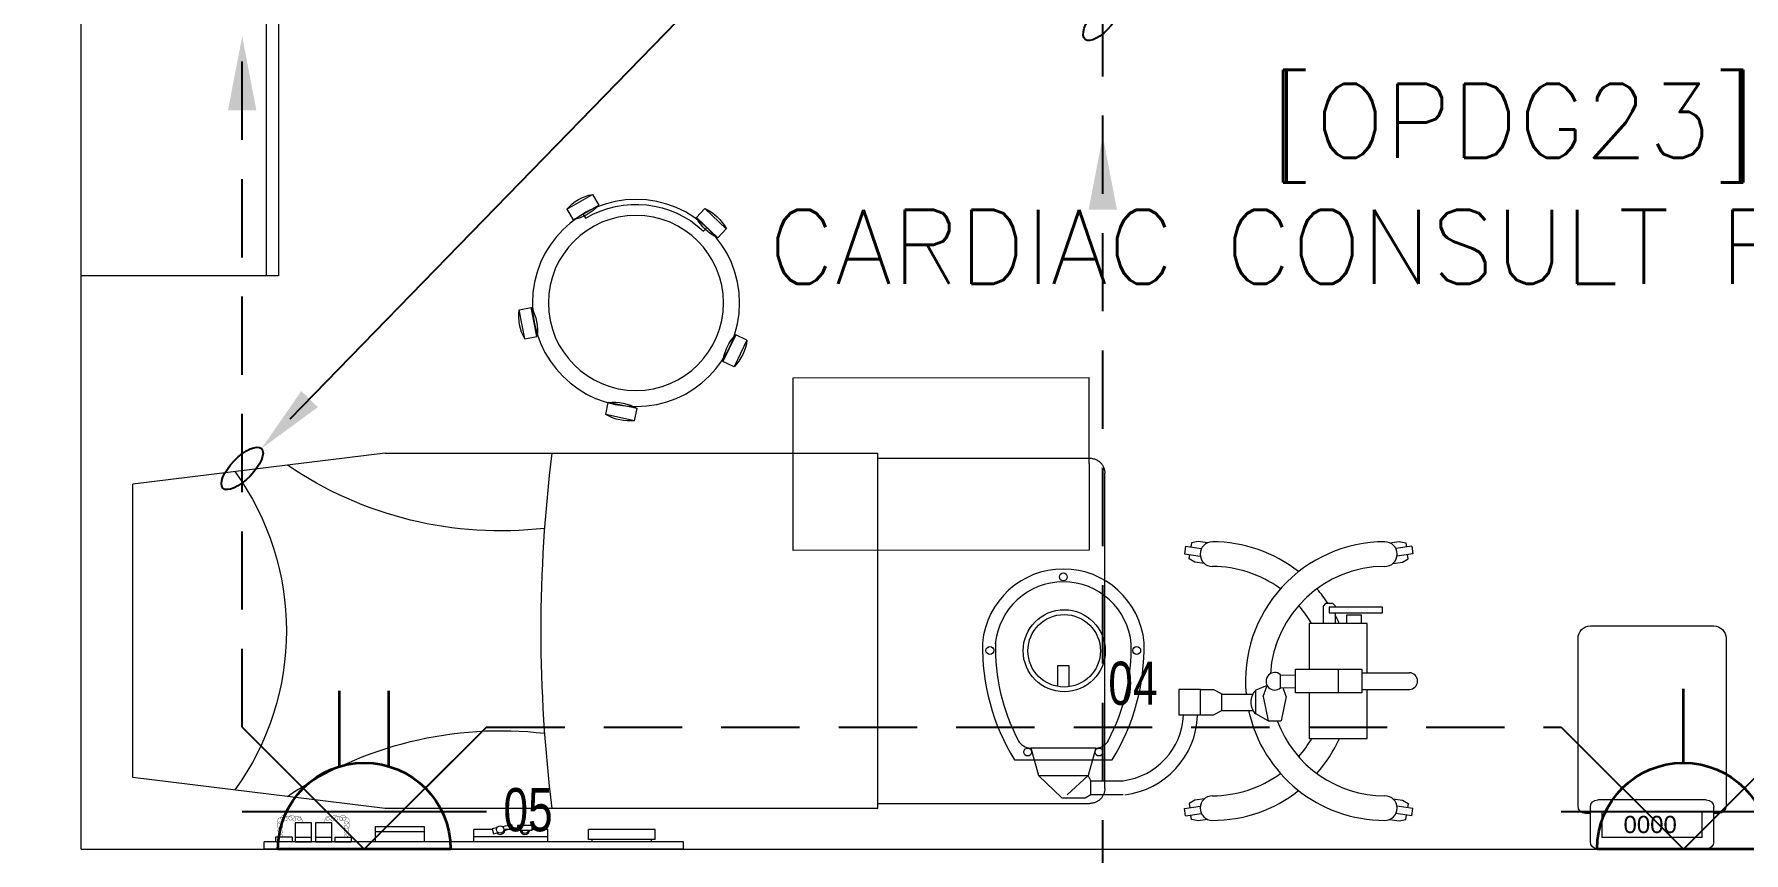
# Model space of a CAD drawing. Header units: inches. Extents: x -12418 to 57169, y -29325 to 19878.
# Drawn here: x 23854 to 27320, y -9965 to -8305 of the extents above; entities that cross this region are included whole.
import ezdxf
from ezdxf import colors
from ezdxf.entities.mleader import LeaderData, LeaderLine
from ezdxf.enums import TextEntityAlignment as Align
from ezdxf.math import Vec2, Vec3

# ---------------------------------------------------------------- set-up
doc = ezdxf.new("R2010")
doc.units = ezdxf.units.IN
doc.header["$LTSCALE"] = 25
doc.header["$MEASUREMENT"] = 0
for name, pattern in [('00-Ground Floor$0$HIDDEN', [9.525, 6.35, -3.175]), ('DASHDOT', [25.4, 12.7, -6.35, 0, -6.35]), ('HIDDEN', [9.525, 6.35, -3.175])]:
    doc.linetypes.add(name, pattern=pattern)
doc.layers.get('0').update_dxf_attribs({"color": 8})
doc.layers.get('Defpoints').update_dxf_attribs({"color": 8})
for name, color, linetype, lineweight in [('00-Ground Floor$0$72_EGR_BASE_TEXT', 252, 'Continuous', 5), ('00-Ground Floor$0$72_EGR_EQP_TAG', 142, 'Continuous', 5), ('00-Ground Floor$0$LOADING', 253, 'Continuous', 5), ('00-Ground Floor$0$Walls', 251, 'Continuous', 5), ('E-LITE-CIRC', 6, 'Continuous', 25), ('E-LITE-CLNG-CNDT', 6, 'DASHDOT', 35), ('E-LITE-EXIT-NUMB', 6, 'Continuous', 25), ('E-POWR-FLOR-CNDT', 6, 'HIDDEN', 25), ('E-POWR-FLOR-CNDT @ 100', 6, 'HIDDEN', 25), ('E-POWR-WALL @ 100', 4, 'Continuous', 35)]:
    doc.layers.add(name, color=color, linetype=linetype, lineweight=lineweight)
doc.styles.add('00-Ground Floor$0$SIMPLEX', font='SIMPLEX.shx', dxfattribs={"height": 150})
doc.styles.add('00-Ground Floor$0$Standard', font='arial.ttf')
doc.styles.add('00-Ground Floor$0$X3G_ENTITY_257CFD', font='swisscl.ttf', dxfattribs={"height": 200})
doc.styles.add('DC_Simplex', font='SIMPLEX.shx', dxfattribs={"width": 0.7})

# ---------------------------------------------------------------- blocks, each defined once
blk = doc.blocks.new('00-Ground Floor$0$HF13461A-P')
at = {"layer": '00-Ground Floor$0$LOADING'}
for p, q in [((0.0229, 0.4353), (0.0229, 0.3653)), ((0.2579, 0.4503), (0.0379, 0.4503)), ((0.2493, 0.4266), (0.0466, 0.4266)), ((0.0466, 0.4266), (0.0466, 0.3739)), ((0.2493, 0.4266), (0.2493, 0.3739)), ((0.2729, 0.4353), (0.2729, 0.3653)), ((-0.0021, 0.3628), (-0.0021, 0.0228)), ((0.0229, 0.3778), (0.0129, 0.3778)), ((0.2579, 0.3503), (0.0379, 0.3503)), ((0.2493, 0.3739), (0.0466, 0.3739)), ((0.2829, 0.3778), (0.2729, 0.3778)), ((0.2979, 0.0228), (0.2979, 0.3628)), ((0.0229, -0.0022), (0.2729, -0.0022))]:
    blk.add_line(p, q, dxfattribs=at)
for centre, radius, start, end in [((0.0379, 0.4353), 0.015, 90, 180), ((0.2579, 0.4353), 0.015, 0, 90), ((0.0129, 0.3628), 0.015, 90, 180), ((0.0379, 0.3653), 0.015, 180, 270), ((0.2579, 0.3653), 0.015, 270, 0), ((0.2829, 0.3628), 0.015, 0, 90), ((0.0229, 0.0228), 0.025, 180, 270), ((0.2729, 0.0228), 0.025, 270, 0)]:
    blk.add_arc(centre, radius, start, end, dxfattribs=at)
at = {"layer": '00-Ground Floor$0$LOADING', "style": '00-Ground Floor$0$Standard'}
blk.add_text('0000', height=0.03477, dxfattribs=at).set_placement((0.0901, 0.3829))
blk = doc.blocks.new('00-Ground Floor$0$ME19011A-P')
for p, q in [((-0.425, 0), (0.425, 0)), ((-0.425, 0), (-0.425, -0.015)), ((0.425, 0), (0.425, -0.015)), ((-0.425, -0.015), (0.425, -0.015)), ((-0.3675, -0.0198), (-0.2325, -0.0198)), ((-0.3675, -0.0198), (-0.3675, -0.0399)), ((-0.36, -0.015), (-0.36, -0.0198)), ((-0.24, -0.015), (-0.24, -0.0198)), ((-0.2325, -0.0198), (-0.2325, -0.0399)), ((-0.15, -0.015), (-0.15, -0.04)), ((-0.15, -0.025), (0, -0.025)), ((-0.0402, -0.0312), (-0.0496, -0.0337)), ((-0.0376, -0.0409), (-0.0402, -0.0312)), ((0, -0.015), (0, -0.04)), ((0.1, -0.015), (0.1, -0.045)), ((0.2, -0.045), (0.2, -0.015)), ((0.2818, -0.015), (0.2484, -0.015)), ((0.2484, -0.0243), (0.2484, -0.015)), ((0.2818, -0.0243), (0.2484, -0.0243)), ((0.2818, -0.0243), (0.2818, -0.015)), ((0.3211, -0.015), (0.2877, -0.015)), ((0.2877, -0.015), (0.2877, -0.0531)), ((0.3211, -0.0243), (0.2877, -0.0243)), ((0.3211, -0.0531), (0.3211, -0.015)), ((0.3623, -0.015), (0.3289, -0.015)), ((0.3289, -0.015), (0.3289, -0.0531)), ((0.3623, -0.0243), (0.3289, -0.0243)), ((0.3623, -0.0531), (0.3623, -0.015)), ((0.3682, -0.0243), (0.3682, -0.015)), ((0.3682, -0.015), (0.4016, -0.015)), ((0.3682, -0.0243), (0.4016, -0.0243)), ((0.4016, -0.0243), (0.4016, -0.015)), ((-0.3675, -0.0399), (-0.2325, -0.0399)), ((-0.15, -0.04), (-0.1187, -0.04)), ((-0.0887, -0.04), (-0.0637, -0.04)), ((-0.0606, -0.0371), (-0.0787, -0.0432)), ((-0.0787, -0.0432), (-0.077, -0.0497)), ((-0.0582, -0.046), (-0.077, -0.0497)), ((-0.047, -0.0434), (-0.0376, -0.0409)), ((-0.0379, -0.04), (0, -0.04)), ((0.1, -0.035), (0.2, -0.035)), ((0.1, -0.045), (0.2, -0.045)), ((0.2877, -0.0531), (0.3211, -0.0531)), ((0.3289, -0.0531), (0.3623, -0.0531))]:
    blk.add_line(p, q)
at = {"color": 8, "const_width": 0.000601}
for points in [[(0.3044, -0.0531, -0.184574), (0.2977, -0.0636, -1.44364), (0.2961, -0.0581, -0.837915), (0.2969, -0.0664, -0.30536), (0.2839, -0.062, -1.584726), (0.2894, -0.0609, -0.253153), (0.2827, -0.0684, -0.874198), (0.2775, -0.0585, -0.915253), (0.2791, -0.0658, -0.223821), (0.2683, -0.0644, -1.703343), (0.272, -0.0597, -0.588962), (0.2621, -0.068, -0.717795), (0.2625, -0.0581, -0.983104), (0.2645, -0.0644, -0.326362), (0.2534, -0.0609, -0.758716), (0.2609, -0.0514, -0.906186), (0.2593, -0.0565, -0.189488), (0.2526, -0.0522, -0.7948), (0.2613, -0.0423, -1.223996), (0.2574, -0.047, -0.072149), (0.2534, -0.0403, -0.645886), (0.2609, -0.0324, -1.366917), (0.2574, -0.0371, -0.078415), (0.2542, -0.0308, -0.723006), (0.2613, -0.0256, -1.105484), (0.2582, -0.0292, -0.221197), (0.2566, -0.0243, -0.221197)], [(0.3456, -0.0531, 0.184574), (0.3523, -0.0636, 1.44364), (0.3539, -0.0581, 0.837915), (0.3531, -0.0664, 0.30536), (0.3661, -0.062, 1.584726), (0.3606, -0.0609, 0.253153), (0.3673, -0.0684, 0.874198), (0.3725, -0.0585, 0.915253), (0.3709, -0.0658, 0.223821), (0.3817, -0.0644, 1.703343), (0.378, -0.0597, 0.588962), (0.3879, -0.068, 0.717795), (0.3875, -0.0581, 0.983104), (0.3855, -0.0644, 0.326362), (0.3966, -0.0609, 0.758716), (0.3891, -0.0514, 0.906186), (0.3907, -0.0565, 0.189488), (0.3974, -0.0522, 0.7948), (0.3887, -0.0423, 1.223996), (0.3926, -0.047, 0.072149), (0.3966, -0.0403, 0.645886), (0.3891, -0.0324, 1.366917), (0.3926, -0.0371, 0.078415), (0.3958, -0.0308, 0.723006), (0.3887, -0.0256, 1.105484), (0.3918, -0.0292, 0.221197), (0.3934, -0.0243, 0.221197)]]:
    blk.add_lwpolyline(points, format="xyb", dxfattribs=at)
blk.add_lwpolyline([(-0.1187, -0.0482), (-0.0887, -0.0482), (-0.0887, -0.0382), (-0.1187, -0.0382)], close=True)
blk.add_circle((-0.0537, -0.04), 0.0075)
for centre, radius, start, end in [((-0.1037, -0.04), 0.01, 10.4593, 169.5407), ((-0.1037, -0.04), 0.0075, 14.0075, 165.9925), ((-0.0537, -0.04), 0.01, 45, 180)]:
    blk.add_arc(centre, radius, start, end)
blk = doc.blocks.new('00-Ground Floor$0$M.44.57.64')
at = {"layer": '00-Ground Floor$0$LOADING', "xscale": 1000.000000000002, "yscale": 1000.000000000002, "zscale": 1000.000000000002, "rotation": 225.9999036123427}
blk.add_blockref('00-Ground Floor$0$ME19011A-P', (-80806.9, 16720.7), dxfattribs=at)
blk = doc.blocks.new('00-Ground Floor$0$GF21027-P')
at = {"layer": '00-Ground Floor$0$LOADING'}
for p, q in [((0.4, 0.4), (-0.4, 0.4)), ((-0.4, 0.4), (-0.4, 0)), ((0.4, 0), (0.4, 0.4)), ((-0.4, 0.025), (0.4, 0.025)), ((-0.4, 0), (0.4, 0))]:
    blk.add_line(p, q, dxfattribs=at)
blk = doc.blocks.new('00-Ground Floor$0$HF10037B-P')
at = {"layer": '00-Ground Floor$0$LOADING'}
for p, q in [((0.2459, 0.134), (0.1859, 0.134)), ((0.1859, 0.134), (0.1859, 0.109)), ((0.2459, 0.109), (0.1859, 0.109)), ((0.2459, 0.134), (0.2459, 0.109)), ((0, 0), (-0.0142, -0.0583)), ((0, 0), (0.0243, -0.0059)), ((0.0243, -0.0059), (0.01, -0.0642)), ((0.4071, -0.0094), (0.431, -0.0018)), ((0.4071, -0.0094), (0.4255, -0.0665)), ((0.431, -0.0018), (0.4493, -0.0589)), ((-0.0142, -0.0583), (0.01, -0.0642)), ((0.4069, -0.0417), (0.4165, -0.0387)), ((0.4255, -0.0665), (0.4493, -0.0589)), ((0.0524, -0.2725), (0.0674, -0.2525)), ((0.0524, -0.2725), (0.1004, -0.3085)), ((0.0674, -0.2525), (0.1154, -0.2885)), ((0.3125, -0.2897), (0.362, -0.2558)), ((0.3266, -0.3103), (0.3761, -0.2764)), ((0.3267, -0.268), (0.3323, -0.2763)), ((0.3761, -0.2764), (0.362, -0.2558)), ((0.1004, -0.3085), (0.1154, -0.2885)), ((0.3266, -0.3103), (0.3125, -0.2897))]:
    blk.add_line(p, q, dxfattribs=at)
for radius in [0.21, 0.1775]:
    blk.add_circle((0.2161, -0.1014), radius, dxfattribs=at)
for centre, radius, start, end in [((0.2159, 0.0465), 0.0925, 71.0754, 108.9246), ((0.2159, 0.1965), 0.0925, 251.0754, 288.9246), ((0.0779, -0.0499), 0.0925, 147.3419, 185.1912), ((-0.0678, -0.0143), 0.0925, 327.3419, 5.1912), ((0.4996, -0.0113), 0.0925, 178.8412, 216.6904), ((0.3568, -0.057), 0.0925, 358.8412, 36.6904), ((0.2161, -0.1014), 0.2, 303.6037, 17.3657), ((0.1289, -0.2205), 0.0925, 214.1875, 252.0368), ((0.0389, -0.3404), 0.0925, 34.1875, 72.0368), ((0.3867, -0.3449), 0.0925, 105.5121, 143.3614), ((0.3019, -0.2212), 0.0925, 285.5121, 323.3614)]:
    blk.add_arc(centre, radius, start, end, dxfattribs=at)
blk = doc.blocks.new('00-Ground Floor$0$HF13902-P')
at = {"color": 8, "linetype": '00-Ground Floor$0$HIDDEN'}
for p, q in [((-0.35, -0.6824), (-0.35, -1.1124)), ((0.35, -0.6824), (0.35, -1.1124)), ((0.32, -1.1424), (-0.32, -1.1424))]:
    blk.add_line(p, q, dxfattribs=at)
at = {"linetype": 'Continuous'}
for points in [[(0.36, -0.5224), (0.36, -0.5224), (0.36, -0.5224), (0.36, -0.5224), (0.36, -0.5224), (0.36, -0.5224), (0.36, -0.5224), (0.36, -0.5224), (0.36, -0.5224), (0.36, -0.5224), (0.36, -0.5224), (0.36, -0.5224), (0.36, -0.5224), (0.36, -0.5224), (0.36, -0.5224), (0.36, -0.5224), (0.36, -0.5224), (0.36, -0.5224), (0.36, -0.5224), (0.36, -0.5224), (0.36, -0.5224), (0.36, -0.5224), (0.36, -0.5224), (0.36, -0.5224), (0.36, -0.5224), (0.36, -0.5224), (0.36, -0.5224), (0.36, -0.5224), (0.36, -0.5224), (0.36, -0.5224), (0.36, -0.5224), (0.36, -0.5224), (0.36, -0.5224), (0.36, -0.5224), (0.36, -0.5224), (0.36, -0.5224), (0.36, -0.5224), (0.36, -0.5224), (0.36, -0.5224), (0.36, -0.5224), (0.36, -0.5224), (0.36, -0.5224), (0.36, -0.5224), (0.36, -0.5224), (0.36, -0.5224), (0.36, -0.5224), (0.36, -0.5224), (0.36, -0.5224), (0.36, -0.5224), (0.36, -0.5224), (0.36, -0.5224), (0.36, -0.5224), (0.36, -0.5224), (0.36, -0.5224), (0.36, -0.5224), (0.36, -0.5224), (0.36, -0.5224), (0.36, -0.5224), (0.36, -0.5224), (0.36, -0.5224), (0.36, -0.5224), (0.36, -0.5224), (0.36, -0.5224), (0.36, -0.5224), (0.36, -0.5224), (0.36, -0.5224), (0.36, -0.5224), (0.36, -0.5224), (0.36, -0.5224), (0.36, -0.5224), (0.36, -0.5224), (0.36, -0.5224), (0.36, -0.5224), (0.36, -0.5224), (0.36, -0.5224), (0.36, -0.5224), (0.36, -0.5224), (0.36, -0.5224), (0.36, -0.5224), (0.36, -0.5224), (0.36, -0.5224), (0.36, -0.5224), (0.36, -0.5224), (0.36, -0.5224), (0.36, -0.5224), (0.36, -0.5224), (0.36, -0.5224), (0.36, -0.5224), (0.36, -0.5224), (0.36, -0.5224), (0.36, -0.5224), (0.36, -0.5224), (0.36, -0.5224), (0.36, -0.5224), (0.36, -0.5224), (0.36, -0.5224), (0.36, -0.5224), (0.36, -0.5224), (0.36, -0.5224), (0.36, -0.5224), (0.36, -0.5224), (0.36, -0.5224), (0.36, -0.5224), (0.36, -0.5224), (0.36, -0.5224), (0.36, -0.5224), (0.36, -0.5224), (0.36, -0.5224), (0.36, -0.5224), (0.36, -0.5224), (0.36, -0.5224), (0.36, -0.5224), (0.36, -0.5224), (0.36, -0.5224), (0.36, -0.5224), (0.36, -0.5224), (0.36, -0.5224), (0.36, -0.5224), (0.36, -0.5224), (0.36, -0.5224), (0.36, -0.5224), (0.36, -0.5224), (0.36, -0.5224), (0.36, -0.5224), (0.36, -0.5224), (0.36, -0.5224), (0.36, -0.5224), (0.36, -0.5224), (0.36, -0.5224), (0.36, -0.5224), (0.36, -0.5224), (0.36, -0.5224), (0.36, -0.5224), (0.36, -0.5224), (0.36, -0.5224), (0.36, -0.5224), (0.36, -0.5224), (0.36, -0.5224), (0.36, -0.5224), (0.36, -0.5224), (0.36, -0.5224), (0.36, -0.5224), (0.36, -0.5224), (0.36, -0.5224), (0.36, -0.5224), (0.36, -0.5224), (0.36, -0.5224), (0.36, -0.5224), (0.36, -0.5224), (0.36, -0.5224), (0.36, -0.5224), (0.36, -0.5224), (0.36, -0.5224), (0.36, -0.5224), (0.36, -0.5224), (0.36, -0.5224), (0.36, -0.5224), (0.36, -0.5224), (0.36, -0.5224), (0.36, -0.5224), (0.36, -0.5224), (0.36, -0.5224), (0.36, -0.5224), (0.36, -0.5224), (0.36, -0.5224), (0.36, -0.5224), (0.36, -0.5224), (0.36, -0.5224), (0.36, -0.5224), (0.36, -0.5224), (0.36, -0.5224), (0.36, -0.5224), (0.36, -0.5224), (0.36, -0.5224), (0.36, -0.5224), (0.36, -0.5224), (0.36, -0.5224), (0.36, -0.5224), (0.36, -0.5224), (0.36, -0.5224), (0.36, -0.5224), (0.36, -0.5224), (0.36, -0.5224), (0.36, -0.5224), (0.36, -0.5224), (0.36, -0.5224), (0.36, -0.5224), (0.36, -0.5224), (0.36, -0.5224), (0.36, -0.5224), (0.36, -0.5224), (0.36, -0.5224), (0.36, -0.5224), (0.36, -0.5224), (0.36, -0.5224), (0.36, -0.5224), (0.36, -0.5224), (0.36, -0.5224), (0.36, -0.5224), (0.36, -0.5224), (0.36, -0.5224), (0.36, -0.5224), (0.36, -0.5224), (0.36, -0.5224), (0.36, -0.5224), (0.36, -0.5224), (0.36, -0.5224), (0.36, -0.5224), (0.36, -0.5224), (0.36, -0.5224), (0.36, -0.5224), (0.36, -0.5224), (0.36, -0.5224), (0.36, -0.5224), (0.36, -0.5224), (0.36, -0.5224), (0.36, -0.5224), (0.36, -0.5224), (0.36, -0.5224)], [(0.36, -0.5224), (0.36, -0.5224), (0.36, -0.5224), (0.36, -0.5224), (0.36, -0.5224), (0.36, -0.5224), (0.36, -0.5224), (0.36, -0.5224), (0.36, -0.5224), (0.36, -0.5224), (0.36, -0.5224), (0.36, -0.5224), (0.36, -0.5224), (0.36, -0.5224), (0.36, -0.5224), (0.36, -0.5224), (0.36, -0.5224), (0.36, -0.5224), (0.36, -0.5224), (0.36, -0.5224), (0.36, -0.5224), (0.36, -0.5224), (0.36, -0.5224), (0.36, -0.5224), (0.36, -0.5224), (0.36, -0.5224), (0.36, -0.5224), (0.36, -0.5224), (0.36, -0.5224), (0.36, -0.5224), (0.36, -0.5224), (0.36, -0.5224), (0.36, -0.5224), (0.36, -0.5224), (0.36, -0.5224), (0.36, -0.5224), (0.36, -0.5224), (0.36, -0.5224), (0.36, -0.5224), (0.36, -0.5224), (0.36, -0.5224), (0.36, -0.5224), (0.36, -0.5224), (0.36, -0.5224), (0.36, -0.5224), (0.36, -0.5224), (0.36, -0.5224), (0.36, -0.5224), (0.36, -0.5224), (0.36, -0.5224), (0.36, -0.5224), (0.36, -0.5224), (0.36, -0.5224), (0.36, -0.5224), (0.36, -0.5224), (0.36, -0.5224), (0.36, -0.5224), (0.36, -0.5224), (0.36, -0.5224), (0.36, -0.5224), (0.36, -0.5224), (0.36, -0.5224), (0.36, -0.5224), (0.36, -0.5224), (0.36, -0.5224), (0.36, -0.5224), (0.36, -0.5224), (0.36, -0.5224), (0.36, -0.5224), (0.36, -0.5224), (0.36, -0.5224), (0.36, -0.5224), (0.36, -0.5224), (0.36, -0.5224), (0.36, -0.5224), (0.36, -0.5224), (0.36, -0.5224), (0.36, -0.5224), (0.36, -0.5224), (0.36, -0.5224), (0.36, -0.5224), (0.36, -0.5224), (0.36, -0.5224), (0.36, -0.5224), (0.36, -0.5224), (0.36, -0.5224), (0.36, -0.5224), (0.36, -0.5224), (0.36, -0.5224), (0.36, -0.5224), (0.36, -0.5224), (0.36, -0.5224), (0.36, -0.5224), (0.36, -0.5224), (0.36, -0.5224), (0.36, -0.5224), (0.36, -0.5224), (0.36, -0.5224), (0.36, -0.5224), (0.36, -0.5224), (0.36, -0.5224), (0.36, -0.5224), (0.36, -0.5224), (0.36, -0.5224), (0.36, -0.5224), (0.36, -0.5224), (0.36, -0.5224), (0.36, -0.5224), (0.36, -0.5224), (0.36, -0.5224), (0.36, -0.5224), (0.36, -0.5224), (0.36, -0.5224), (0.36, -0.5224), (0.36, -0.5224), (0.36, -0.5224), (0.36, -0.5224), (0.36, -0.5224), (0.36, -0.5224), (0.36, -0.5224), (0.36, -0.5224), (0.36, -0.5224), (0.36, -0.5224), (0.36, -0.5224), (0.36, -0.5224), (0.36, -0.5224), (0.36, -0.5224), (0.36, -0.5224), (0.36, -0.5224), (0.36, -0.5224), (0.36, -0.5224), (0.36, -0.5224), (0.36, -0.5224), (0.36, -0.5224), (0.36, -0.5224), (0.36, -0.5224), (0.36, -0.5224), (0.36, -0.5224), (0.36, -0.5224), (0.36, -0.5224), (0.36, -0.5224), (0.36, -0.5224), (0.36, -0.5224), (0.36, -0.5224), (0.36, -0.5224), (0.36, -0.5224), (0.36, -0.5224), (0.36, -0.5224), (0.36, -0.5224), (0.36, -0.5224), (0.36, -0.5224), (0.36, -0.5224), (0.36, -0.5224), (0.36, -0.5224), (0.36, -0.5224), (0.36, -0.5224), (0.36, -0.5224), (0.36, -0.5224), (0.36, -0.5224), (0.36, -0.5224), (0.36, -0.5224), (0.36, -0.5224), (0.36, -0.5224), (0.36, -0.5224), (0.36, -0.5224), (0.36, -0.5224), (0.36, -0.5224), (0.36, -0.5224), (0.36, -0.5224), (0.36, -0.5224), (0.36, -0.5224), (0.36, -0.5224), (0.36, -0.5224), (0.36, -0.5224), (0.36, -0.5224), (0.36, -0.5224), (0.36, -0.5224), (0.36, -0.5224), (0.36, -0.5224), (0.36, -0.5224), (0.36, -0.5224), (0.36, -0.5224), (0.36, -0.5224), (0.36, -0.5224), (0.36, -0.5224), (0.36, -0.5224), (0.36, -0.5224), (0.36, -0.5224), (0.36, -0.5224), (0.36, -0.5224), (0.36, -0.5224), (0.36, -0.5224), (0.36, -0.5224), (0.36, -0.5224), (0.36, -0.5224), (0.36, -0.5224), (0.36, -0.5224), (0.36, -0.5224), (0.36, -0.5224), (0.36, -0.5224), (0.36, -0.5224), (0.36, -0.5224), (0.36, -0.5224), (0.36, -0.5224), (0.36, -0.5224), (0.36, -0.5224), (0.36, -0.5224), (0.36, -0.5224), (0.36, -0.5224), (0.36, -0.5224), (0.36, -0.5224), (0.36, -0.5224), (0.36, -0.5224), (0.36, -0.5224)], [(0.36, -0.5224), (0.36, -0.5224), (0.36, -0.5224), (0.36, -0.5224), (0.36, -0.5224), (0.36, -0.5224), (0.36, -0.5224), (0.36, -0.5224), (0.36, -0.5224), (0.36, -0.5224), (0.36, -0.5224), (0.36, -0.5224), (0.36, -0.5224), (0.36, -0.5224), (0.36, -0.5224), (0.36, -0.5224), (0.36, -0.5224), (0.36, -0.5224), (0.36, -0.5224), (0.36, -0.5224), (0.36, -0.5224), (0.36, -0.5224), (0.36, -0.5224), (0.36, -0.5224), (0.36, -0.5224), (0.36, -0.5224), (0.36, -0.5224), (0.36, -0.5224), (0.36, -0.5224), (0.36, -0.5224), (0.36, -0.5224), (0.36, -0.5224), (0.36, -0.5224), (0.36, -0.5224), (0.36, -0.5224), (0.36, -0.5224), (0.36, -0.5224), (0.36, -0.5224), (0.36, -0.5224), (0.36, -0.5224), (0.36, -0.5224), (0.36, -0.5224), (0.36, -0.5224), (0.36, -0.5224), (0.36, -0.5224), (0.36, -0.5224), (0.36, -0.5224), (0.36, -0.5224), (0.36, -0.5224), (0.36, -0.5224), (0.36, -0.5224), (0.36, -0.5224), (0.36, -0.5224), (0.36, -0.5224), (0.36, -0.5224), (0.36, -0.5224), (0.36, -0.5224), (0.36, -0.5224), (0.36, -0.5224), (0.36, -0.5224), (0.36, -0.5224), (0.36, -0.5224), (0.36, -0.5224), (0.36, -0.5224), (0.36, -0.5224), (0.36, -0.5224), (0.36, -0.5224), (0.36, -0.5224), (0.36, -0.5224), (0.36, -0.5224), (0.36, -0.5224), (0.36, -0.5224), (0.36, -0.5224), (0.36, -0.5224), (0.36, -0.5224), (0.36, -0.5224), (0.36, -0.5224), (0.36, -0.5224), (0.36, -0.5224), (0.36, -0.5224), (0.36, -0.5224), (0.36, -0.5224), (0.36, -0.5224), (0.36, -0.5224), (0.36, -0.5224), (0.36, -0.5224), (0.36, -0.5224), (0.36, -0.5224), (0.36, -0.5224), (0.36, -0.5224), (0.36, -0.5224), (0.36, -0.5224), (0.36, -0.5224), (0.36, -0.5224), (0.36, -0.5224), (0.36, -0.5224), (0.36, -0.5224), (0.36, -0.5224), (0.36, -0.5224), (0.36, -0.5224), (0.36, -0.5224), (0.36, -0.5224), (0.36, -0.5224), (0.36, -0.5224), (0.36, -0.5224), (0.36, -0.5224), (0.36, -0.5224), (0.36, -0.5224), (0.36, -0.5224), (0.36, -0.5224), (0.36, -0.5224), (0.36, -0.5224), (0.36, -0.5224), (0.36, -0.5224), (0.36, -0.5224), (0.36, -0.5224), (0.36, -0.5224), (0.36, -0.5224), (0.36, -0.5224), (0.36, -0.5224), (0.36, -0.5224), (0.36, -0.5224), (0.36, -0.5224), (0.36, -0.5224), (0.36, -0.5224), (0.36, -0.5224), (0.36, -0.5224), (0.36, -0.5224), (0.36, -0.5224), (0.36, -0.5224), (0.36, -0.5224), (0.36, -0.5224), (0.36, -0.5224), (0.36, -0.5224), (0.36, -0.5224), (0.36, -0.5224), (0.36, -0.5224), (0.36, -0.5224), (0.36, -0.5224), (0.36, -0.5224), (0.36, -0.5224), (0.36, -0.5224), (0.36, -0.5224), (0.36, -0.5224), (0.36, -0.5224), (0.36, -0.5224), (0.36, -0.5224), (0.36, -0.5224), (0.36, -0.5224), (0.36, -0.5224), (0.36, -0.5224), (0.36, -0.5224), (0.36, -0.5224), (0.36, -0.5224), (0.36, -0.5224), (0.36, -0.5224), (0.36, -0.5224), (0.36, -0.5224), (0.36, -0.5224), (0.36, -0.5224), (0.36, -0.5224), (0.36, -0.5224), (0.36, -0.5224), (0.36, -0.5224), (0.36, -0.5224), (0.36, -0.5224), (0.36, -0.5224), (0.36, -0.5224), (0.36, -0.5224), (0.36, -0.5224), (0.36, -0.5224), (0.36, -0.5224), (0.36, -0.5224), (0.36, -0.5224), (0.36, -0.5224), (0.36, -0.5224), (0.36, -0.5224), (0.36, -0.5224), (0.36, -0.5224), (0.36, -0.5224), (0.36, -0.5224), (0.36, -0.5224), (0.36, -0.5224), (0.36, -0.5224), (0.36, -0.5224), (0.36, -0.5224), (0.36, -0.5224), (0.36, -0.5224), (0.36, -0.5224), (0.36, -0.5224), (0.36, -0.5224), (0.36, -0.5224), (0.36, -0.5224), (0.36, -0.5224), (0.36, -0.5224), (0.36, -0.5224), (0.36, -0.5224), (0.36, -0.5224), (0.36, -0.5224), (0.36, -0.5224), (0.36, -0.5224), (0.36, -0.5224), (0.36, -0.5224), (0.36, -0.5224), (0.36, -0.5224), (0.36, -0.5224), (0.36, -0.5224), (0.36, -0.5224), (0.36, -0.5224), (0.36, -0.5224), (0.36, -0.5224), (0.36, -0.5224), (0.36, -0.5224), (0.36, -0.5224), (0.36, -0.5224), (0.36, -0.5224), (0.36, -0.5224), (0.36, -0.5224), (0.36, -0.5224), (0.36, -0.5224), (0.36, -0.5224), (0.36, -0.5224), (0.36, -0.5224), (0.36, -0.5224), (0.36, -0.5224), (0.36, -0.5224), (0.36, -0.5224), (0.36, -0.5224), (0.36, -0.5224), (0.36, -0.5224), (0.36, -0.5224), (0.36, -0.5224), (0.36, -0.5224), (0.36, -0.5224), (0.36, -0.5224), (0.36, -0.5224), (0.36, -0.5224), (0.36, -0.5224), (0.36, -0.5224), (0.36, -0.5224), (0.36, -0.5224), (0.36, -0.5224), (0.36, -0.5224), (0.36, -0.5224), (0.36, -0.5224), (0.36, -0.5224), (0.36, -0.5224), (0.36, -0.5224), (0.36, -0.5224), (0.36, -0.5224), (0.36, -0.5224), (0.36, -0.5224), (0.36, -0.5224), (0.36, -0.5224), (0.36, -0.5224), (0.36, -0.5224), (0.36, -0.5224), (0.36, -0.5224), (0.36, -0.5224), (0.36, -0.5224), (0.36, -0.5224), (0.36, -0.5224), (0.36, -0.5224), (0.36, -0.5224), (0.36, -0.5224), (0.36, -0.5224), (0.36, -0.5224), (0.36, -0.5224), (0.36, -0.5224), (0.36, -0.5224), (0.36, -0.5224), (0.36, -0.5224), (0.36, -0.5224), (0.36, -0.5224), (0.36, -0.5224), (0.36, -0.5224), (0.36, -0.5224)]]:
    blk.add_lwpolyline(points, close=True, dxfattribs=at)
for points in [[(0.36, -0.5224), (0.36, -0.5224), (0.36, -0.5224), (0.36, -0.5224), (0.36, -0.5224), (0.36, -0.5224), (0.36, -0.5224), (0.36, -0.5224)], [(0.36, -0.5224), (0.36, -0.5224), (0.36, -0.5224), (0.36, -0.5224), (0.36, -0.5224), (0.36, -0.5224), (0.36, -0.5224), (0.36, -0.5224), (0.36, -0.5224), (0.36, -0.5224), (0.36, -0.5224), (0.36, -0.5224), (0.36, -0.5224), (0.36, -0.5224), (0.36, -0.5224), (0.36, -0.5224), (0.36, -0.5224), (0.36, -0.5224), (0.36, -0.5224), (0.36, -0.5224), (0.36, -0.5224), (0.36, -0.5224), (0.36, -0.5224), (0.36, -0.5224), (0.36, -0.5224), (0.36, -0.5224), (0.36, -0.5224), (0.36, -0.5224), (0.36, -0.5224), (0.36, -0.5224), (0.36, -0.5224), (0.36, -0.5224), (0.36, -0.5224), (0.36, -0.5224), (0.36, -0.5224), (0.36, -0.5224), (0.36, -0.5224), (0.36, -0.5224), (0.36, -0.5224), (0.36, -0.5224), (0.36, -0.5224), (0.36, -0.5224), (0.36, -0.5224), (0.36, -0.5224), (0.36, -0.5224), (0.36, -0.5224), (0.36, -0.5224), (0.36, -0.5224), (0.36, -0.5224), (0.36, -0.5224), (0.36, -0.5224), (0.36, -0.5224), (0.36, -0.5224), (0.36, -0.5224), (0.36, -0.5224), (0.36, -0.5224), (0.36, -0.5224), (0.36, -0.5224), (0.36, -0.5224), (0.36, -0.5224), (0.36, -0.5224), (0.36, -0.5224), (0.36, -0.5224), (0.36, -0.5224), (0.36, -0.5224), (0.36, -0.5224), (0.36, -0.5224), (0.36, -0.5224), (0.36, -0.5224), (0.36, -0.5224), (0.36, -0.5224), (0.36, -0.5224), (0.36, -0.5224), (0.36, -0.5224), (0.36, -0.5224), (0.36, -0.5224), (0.36, -0.5224), (0.36, -0.5224), (0.36, -0.5224), (0.36, -0.5224), (0.36, -0.5224), (0.36, -0.5224), (0.36, -0.5224), (0.36, -0.5224), (0.36, -0.5224), (0.36, -0.5224), (0.36, -0.5224), (0.36, -0.5224), (0.36, -0.5224), (0.36, -0.5224), (0.36, -0.5224), (0.36, -0.5224), (0.36, -0.5224), (0.36, -0.5224), (0.36, -0.5224), (0.36, -0.5224), (0.36, -0.5224), (0.36, -0.5224), (0.36, -0.5224), (0.36, -0.5224), (0.36, -0.5224), (0.36, -0.5224), (0.36, -0.5224), (0.36, -0.5224), (0.36, -0.5224), (0.36, -0.5224), (0.36, -0.5224), (0.36, -0.5224), (0.36, -0.5224), (0.36, -0.5224), (0.36, -0.5224)], [(0.36, -0.5224), (0.36, -0.5224), (0.36, -0.5224), (0.36, -0.5224), (0.36, -0.5224), (0.36, -0.5224), (0.36, -0.5224), (0.36, -0.5224), (0.36, -0.5224), (0.36, -0.5224), (0.36, -0.5224), (0.36, -0.5224), (0.36, -0.5224), (0.36, -0.5224), (0.36, -0.5224), (0.36, -0.5224), (0.36, -0.5224)], [(0.36, -0.5224), (0.36, -0.5224), (0.36, -0.5224), (0.36, -0.5224), (0.36, -0.5224), (0.36, -0.5224), (0.36, -0.5224)], [(0.36, -0.5224), (0.36, -0.5224), (0.36, -0.5224), (0.36, -0.5224), (0.36, -0.5224), (0.36, -0.5224), (0.36, -0.5224), (0.36, -0.5224), (0.36, -0.5224), (0.36, -0.5224), (0.36, -0.5224), (0.36, -0.5224)], [(0.36, -0.5224), (0.36, -0.5224), (0.36, -0.5224), (0.36, -0.5224), (0.36, -0.5224), (0.36, -0.5224), (0.36, -0.5224), (0.36, -0.5224), (0.36, -0.5224), (0.36, -0.5224), (0.36, -0.5224), (0.36, -0.5224), (0.36, -0.5224), (0.36, -0.5224), (0.36, -0.5224), (0.36, -0.5224), (0.36, -0.5224), (0.36, -0.5224), (0.36, -0.5224), (0.36, -0.5224), (0.36, -0.5224), (0.36, -0.5224), (0.36, -0.5224), (0.36, -0.5224), (0.36, -0.5224), (0.36, -0.5224), (0.36, -0.5224), (0.36, -0.5224), (0.36, -0.5224), (0.36, -0.5224), (0.36, -0.5224), (0.36, -0.5224), (0.36, -0.5224), (0.36, -0.5224), (0.36, -0.5224), (0.36, -0.5224), (0.36, -0.5224), (0.36, -0.5224), (0.36, -0.5224), (0.36, -0.5224), (0.36, -0.5224), (0.36, -0.5224), (0.36, -0.5224), (0.36, -0.5224), (0.36, -0.5224), (0.36, -0.5224), (0.36, -0.5224), (0.36, -0.5224), (0.36, -0.5224), (0.36, -0.5224), (0.36, -0.5224), (0.36, -0.5224), (0.36, -0.5224), (0.36, -0.5224), (0.36, -0.5224), (0.36, -0.5224), (0.36, -0.5224), (0.36, -0.5224), (0.36, -0.5224), (0.36, -0.5224), (0.36, -0.5224), (0.36, -0.5224), (0.36, -0.5224), (0.36, -0.5224), (0.36, -0.5224), (0.36, -0.5224), (0.36, -0.5224), (0.36, -0.5224), (0.36, -0.5224), (0.36, -0.5224), (0.36, -0.5224), (0.36, -0.5224), (0.36, -0.5224), (0.36, -0.5224), (0.36, -0.5224), (0.36, -0.5224), (0.36, -0.5224), (0.36, -0.5224), (0.36, -0.5224), (0.36, -0.5224), (0.36, -0.5224), (0.36, -0.5224), (0.36, -0.5224), (0.36, -0.5224), (0.36, -0.5224), (0.36, -0.5224), (0.36, -0.5224), (0.36, -0.5224), (0.36, -0.5224)], [(0.36, -0.5224), (0.36, -0.5224), (0.36, -0.5224), (0.36, -0.5224), (0.36, -0.5224), (0.36, -0.5224), (0.36, -0.5224), (0.36, -0.5224), (0.36, -0.5224), (0.36, -0.5224)], [(0.36, -0.5224), (0.36, -0.5224), (0.36, -0.5224), (0.36, -0.5224), (0.36, -0.5224), (0.36, -0.5224), (0.36, -0.5224), (0.36, -0.5224), (0.36, -0.5224), (0.36, -0.5224)], [(0.36, -0.5224), (0.36, -0.5224), (0.36, -0.5224), (0.36, -0.5224), (0.36, -0.5224), (0.36, -0.5224), (0.36, -0.5224), (0.36, -0.5224), (0.36, -0.5224), (0.36, -0.5224), (0.36, -0.5224), (0.36, -0.5224), (0.36, -0.5224), (0.36, -0.5224), (0.36, -0.5224)], [(0.36, -0.5224), (0.36, -0.5224), (0.36, -0.5224), (0.36, -0.5224), (0.36, -0.5224), (0.36, -0.5224), (0.36, -0.5224), (0.36, -0.5224), (0.36, -0.5224), (0.36, -0.5224)], [(0.36, -0.5224), (0.36, -0.5224), (0.36, -0.5224), (0.36, -0.5224), (0.36, -0.5224), (0.36, -0.5224), (0.36, -0.5224)], [(0.36, -0.5224), (0.36, -0.5224), (0.36, -0.5224), (0.36, -0.5224), (0.36, -0.5224), (0.36, -0.5224), (0.36, -0.5224), (0.36, -0.5224), (0.36, -0.5224), (0.36, -0.5224)], [(0.36, -0.5224), (0.36, -0.5224), (0.36, -0.5224), (0.36, -0.5224), (0.36, -0.5224), (0.36, -0.5224), (0.36, -0.5224), (0.36, -0.5224), (0.36, -0.5224), (0.36, -0.5224), (0.36, -0.5224), (0.36, -0.5224), (0.36, -0.5224), (0.36, -0.5224), (0.36, -0.5224), (0.36, -0.5224), (0.36, -0.5224), (0.36, -0.5224)], [(0.36, -0.5224), (0.36, -0.5224), (0.36, -0.5224), (0.36, -0.5224), (0.36, -0.5224), (0.36, -0.5224), (0.36, -0.5224), (0.36, -0.5224), (0.36, -0.5224)]]:
    blk.add_lwpolyline(points, dxfattribs=at)
blk.add_circle((0.36, -0.5224), 0.000000101)
at = {"color": 8}
for centre, radius, start, end in [((0, 1.0679), 0.5515, 234.1788, 305.8212), ((-0.9704, 0.0819), 0.7679, 353.3222, 34.2669), ((0.9704, 0.0819), 0.7679, 145.7331, 186.6778), ((0, -2.9071), 2.9071, 82.8865, 97.1135)]:
    blk.add_arc(centre, radius, start, end, dxfattribs=at)
at = {"color": 8, "linetype": '00-Ground Floor$0$HIDDEN'}
for centre, start, end in [((-0.32, -1.1124), 180, 270), ((0.32, -1.1124), 270, 0)]:
    blk.add_arc(centre, 0.03, start, end, dxfattribs=at)
at = {"layer": '00-Ground Floor$0$LOADING'}
for p, q in [((-0.36, 0.3161), (-0.2975, 0.8276)), ((0.2975, 0.8276), (-0.2975, 0.8276)), ((0.36, 0.3161), (0.2975, 0.8276)), ((-0.36, 0.3161), (-0.36, -0.6824)), ((0.36, -0.6824), (0.36, 0.3161)), ((0.36, -0.6824), (-0.36, -0.6824))]:
    blk.add_line(p, q, dxfattribs=at)
blk = doc.blocks.new('00-Ground Floor$0$HF11772-P')
at = {"layer": '00-Ground Floor$0$LOADING'}
for p, q in [((0.6, 0.35), (0, 0.35)), ((0, 0.175), (0, 0.35)), ((0.6, 0.175), (0.6, 0.35)), ((0, 0.175), (0, 0)), ((0.6, 0), (0.6, 0.175)), ((0, 0), (0.6, 0))]:
    blk.add_line(p, q, dxfattribs=at)
blk = doc.blocks.new('00-Ground Floor$0$mobile light')
at = {"layer": '00-Ground Floor$0$LOADING'}
for p, q in [((1882.58, -498.29), (1882.35, -499.8)), ((1882.58, -498.29), (1885.78, -498.78)), ((1883.78, -497.56), (1883.65, -498.45)), ((1885.1, -497.29), (1883.78, -497.56)), ((1887.04, -497.59), (1885.1, -497.29)), ((1923.94, -497.59), (1925.88, -497.29)), ((1928.41, -498.29), (1925.2, -498.78)), ((1925.88, -497.29), (1927.2, -497.56)), ((1927.2, -497.56), (1927.33, -498.45)), ((1928.41, -498.29), (1928.63, -499.8)), ((1882.35, -499.8), (1885.55, -500.28)), ((1883.28, -500.85), (1883.42, -499.96)), ((1884.47, -501.5), (1883.28, -500.85)), ((1886.4, -501.79), (1884.47, -501.5)), ((1924.58, -501.79), (1926.52, -501.5)), ((1928.63, -499.8), (1925.43, -500.28)), ((1926.52, -501.5), (1927.7, -500.85)), ((1927.7, -500.85), (1927.56, -499.96)), ((1948.76, -501.94), (1947.59, -502.62)), ((1953.47, -501.94), (1948.76, -501.94)), ((1958.23, -506.5), (1953.47, -501.94)), ((1947.59, -502.62), (1941.09, -502.62)), ((1947.59, -505.45), (1941.09, -505.45)), ((1947.59, -502.62), (1947.59, -505.45)), ((1947.59, -505.45), (1948.15, -506.5)), ((1948.15, -506.5), (1952.41, -502.55)), ((1946.6, -512.08), (1948.15, -506.5)), ((1958.23, -506.5), (1948.15, -506.5)), ((1959.78, -512.08), (1958.23, -506.5)), ((1963.08, -509.67), (1943.3, -509.67)), ((1959.78, -512.08), (1946.6, -512.08)), ((1908.01, -522.53), (1909, -517.55)), ((1911.69, -517.55), (1909, -517.55)), ((1912.69, -522.53), (1911.69, -517.55)), ((1911.69, -517.55), (1914.17, -518.99)), ((1914.17, -518.99), (1914.17, -523.77)), ((1921.08, -519.69), (1914.74, -519.69)), ((1922.73, -518.8), (1921.08, -519.69)), ((1921.08, -519.69), (1921.08, -523.01)), ((1921.08, -519.69), (1921.08, -523.01)), ((1925.38, -518.8), (1922.73, -518.8)), ((1892.68, -528.06), (1892.68, -523.24)), ((1892.68, -523.24), (1906.16, -523.24)), ((1897.5, -528.06), (1897.5, -523.24)), ((1906.16, -523.24), (1906.16, -528.06)), ((1908.01, -522.53), (1908.62, -524.28)), ((1912.69, -522.53), (1911.9, -524.78)), ((1921.08, -523.01), (1914.77, -523.01)), ((1922.73, -523.93), (1921.08, -523.04)), ((1892.68, -523.97), (1883.05, -523.97)), ((1909.15, -524.25), (1906.16, -524.32)), ((1909.15, -524.25), (1909.15, -526.94)), ((1911.9, -524.78), (1914.17, -523.77)), ((1925.38, -523.93), (1922.73, -523.93)), ((1892.68, -527.34), (1883.05, -527.34)), ((1906.16, -528.06), (1892.68, -528.06)), ((1909.15, -526.94), (1906.16, -526.87)), ((1884.47, -549.77), (1883.28, -550.42)), ((1883.28, -550.42), (1883.42, -551.31)), ((1886.4, -549.48), (1884.47, -549.77)), ((1924.58, -549.48), (1926.52, -549.77)), ((1926.52, -549.77), (1927.7, -550.42)), ((1927.7, -550.42), (1927.56, -551.31)), ((1882.35, -551.47), (1885.55, -550.99)), ((1882.58, -552.98), (1882.35, -551.47)), ((1882.58, -552.98), (1885.78, -552.5)), ((1883.78, -553.71), (1883.65, -552.82)), ((1885.1, -553.98), (1883.78, -553.71)), ((1887.04, -553.69), (1885.1, -553.98)), ((1923.94, -553.69), (1925.88, -553.98)), ((1928.41, -552.98), (1925.2, -552.5)), ((1928.63, -551.47), (1925.43, -550.99)), ((1925.88, -553.98), (1927.2, -553.71)), ((1927.2, -553.71), (1927.33, -552.82)), ((1928.41, -552.98), (1928.63, -551.47))]:
    blk.add_line(p, q, dxfattribs=at)
for points in [[(1903.33, -523.24), (1903.33, -514.02), (1891.61, -514.02), (1891.61, -523.97)], [(1954.27, -524.55), (1954.27, -528.82), (1952.05, -528.82), (1952.05, -524.5)], [(1891.61, -527.34), (1891.61, -537.34), (1903.33, -537.34), (1903.33, -528.06)], [(1892.74, -537.34), (1892.74, -539.04), (1895.76, -539.04), (1895.76, -537.34)], [(1898.05, -537.34), (1898.05, -539.5)], [(1898.05, -540.63), (1898.05, -540.87), (1898.53, -541.35), (1900.02, -541.35), (1900.5, -540.87), (1900.5, -537.34)]]:
    blk.add_lwpolyline(points, dxfattribs=at)
for points in [[(1929.78, -518.8), (1925.38, -518.8), (1925.38, -523.93), (1929.78, -523.93)], [(1899.3, -539.5), (1888.5, -539.5), (1888.5, -540.63), (1899.3, -540.63)]]:
    blk.add_lwpolyline(points, close=True, dxfattribs=at)
for centre, radius in [((1945.96, -511.25), 0.793), ((1960.42, -511.25), 0.793), ((1953.01, -531.79), 8.32), ((1953.01, -531.79), 7.35), ((1938.31, -531.85), 0.793), ((1968.07, -531.85), 0.793), ((1953.19, -546.77), 0.793)]:
    blk.add_circle(centre, radius, dxfattribs=at)
for centre, radius, start, end in [((1888.02, -499.89), 2.5, 90, 270), ((1888.02, -525.64), 28.25, 12.1463, 90), ((1922.96, -525.64), 28.25, 90, 128.2073), ((1922.96, -499.89), 2.5, 270, 90), ((1888.02, -525.64), 23.25, 20.3387, 90), ((1922.96, -525.64), 23.25, 90, 126.3743), ((1942.82, -519.31), 16.86, 97.1293, 177.6115), ((1942.82, -519.31), 13.97, 97.1293, 177.6115), ((1922.96, -525.64), 28.25, 138.4974, 155.7305), ((1922.96, -525.64), 23.25, 138.7224, 150.0382), ((1980.13, -532.49), 43.32, 148.2167, 181.2501), ((1946.6, -514.96), 2.89, 90, 152.4092), ((1959.78, -514.96), 2.89, 27.5908, 90), ((1926.25, -532.49), 43.32, 358.7499, 31.7833), ((1980.13, -532.49), 40.72, 152.4092, 181.2501), ((1926.25, -532.49), 40.72, 358.7499, 27.5908), ((1911.94, -521.38), 3.27, 313.0112, 46.9888), ((1888.02, -525.64), 28.25, 270, 5.3386), ((1883.05, -525.65), 1.68, 90, 270), ((1910.32, -525.6), 1.78, 229.0673, 130.9327), ((1888.02, -525.64), 23.25, 270, 356.3184), ((1953.19, -531.93), 16.44, 185.2361, 354.7639), ((1953.19, -531.93), 13.84, 185.2361, 354.7639), ((1922.96, -525.64), 28.25, 204.483, 208.105), ((1922.96, -525.64), 23.25, 210.2349, 221.2776), ((1922.96, -525.64), 28.25, 213.7985, 221.5026), ((1922.96, -525.64), 23.25, 233.6257, 270), ((1888.02, -551.39), 2.5, 90, 270), ((1922.96, -525.64), 28.25, 231.7927, 270), ((1922.96, -551.39), 2.5, 270, 90)]:
    blk.add_arc(centre, radius, start, end, dxfattribs=at)
blk = doc.blocks.new('00-Ground Floor')
at = {"layer": '00-Ground Floor$0$Walls'}
for q in [(23949.5, -6447.4, 0), (29449.5, -9957.4, 0)]:
    blk.add_line((23949.5, -9957.4, 0), q, dxfattribs=at)
at = {"layer": '00-Ground Floor$0$LOADING', "color": 1, "xscale": -1000, "yscale": 1000, "zscale": 1000, "rotation": 89.99999997908817}
blk.add_blockref('00-Ground Floor$0$GF21027-P', (24349.5, -8394.9, 0), dxfattribs=at)
at = {"layer": '00-Ground Floor$0$LOADING', "extrusion": (1.16581e-09, 2.75759e-10, -1), "xscale": 999.9999999999997, "yscale": 999.9999999999997, "zscale": 999.9999999999997, "rotation": 115.7813125359262}
blk.add_blockref('00-Ground Floor$0$HF10037B-P', (-25071.6, -9088.6, 0), dxfattribs=at)
at = {"layer": '00-Ground Floor$0$LOADING', "extrusion": (3.9656e-29, 3.71389e-28, -1), "xscale": 999.9999999999989, "yscale": 999.9999999999989, "zscale": -999.9999999999989, "rotation": 359.9444066382375}
blk.add_blockref('00-Ground Floor$0$HF11772-P', (-25993, -9351.2, 0), dxfattribs=at)
at = {"layer": '00-Ground Floor$0$LOADING'}
for name, p, xscale, yscale, zscale, rotation in [('00-Ground Floor$0$HF13902-P', (24882.1, -9514.7, 0), -1000, 1000, 1000, 90), ('00-Ground Floor$0$mobile light', (45472.4, -14873.1, 0), 10, 10, 10, 180)]:
    blk.add_blockref(name, p, dxfattribs=dict(at, xscale=xscale, yscale=yscale, zscale=zscale, rotation=rotation))
at = {"layer": '00-Ground Floor$0$LOADING', "rotation": 314.0000963876573}
blk.add_blockref('00-Ground Floor$0$M.44.57.64', (68850.9, -79700.2, 0), dxfattribs=at)
at = {"layer": '00-Ground Floor$0$LOADING', "lineweight": 0, "xscale": -1000, "yscale": 1000, "zscale": 1000, "rotation": 180}
blk.add_blockref('00-Ground Floor$0$HF13461A-P', (26985.9, -9507.1, 0), dxfattribs=at)
at = {"layer": '00-Ground Floor$0$LOADING', "xscale": -1, "rotation": 225.9999036123427}
blk.add_blockref('00-Ground Floor$0$M.44.57.64', (70319.3, 59685.3, 0), dxfattribs=at)
at = {"layer": '00-Ground Floor$0$72_EGR_BASE_TEXT', "char_height": 150, "attachment_point": 2, "style": '00-Ground Floor$0$SIMPLEX'}
for s, insert in [('[OPDG23]', (26852.5, -8405.5, 0)), ('CARDIAC CONSULT ROOM/STRESS TEST', (27316.4, -8660.8, 0))]:
    blk.add_mtext(s, dxfattribs=dict(at, insert=insert))
at = {"layer": '00-Ground Floor$0$72_EGR_EQP_TAG', "char_height": 87.47, "attachment_point": 2, "style": '00-Ground Floor$0$X3G_ENTITY_257CFD'}
for s, insert in [('04', (26081.6, -9577.3, 0)), ('05', (24855.5, -9833.7, 0))]:
    blk.add_mtext(s, dxfattribs=dict(at, insert=insert))
blk = doc.blocks.new('*U31')
for p, q in [((-1.677, 0.5), (-3.211, 0.5)), ((-1.677, -0.5), (-3.211, -0.5))]:
    blk.add_line(p, q)
blk.add_lwpolyline([(0, 1.75, 1), (0, -1.75)], format="xyb", close=True)
at = {"layer": 'Defpoints'}
for p, q in [((-2.475, 2.475), (0, 0)), ((-0.758, -2.475), (-0.758, 2.475)), ((-2.475, -2.475), (0, 0))]:
    blk.add_line(p, q, dxfattribs=at)
at = {"layer": 'E-LITE-EXIT-NUMB', "style": 'DC_Simplex', "width": 0.7, "flags": 8}
blk.add_attdef('TYPE', text='', height=2, rotation=360, dxfattribs=at).set_placement((-2.682, 5.238), align=Align.RIGHT)
blk.add_attdef('CIRCUIT', (2.682, 5.238), '', height=2, rotation=360, dxfattribs=at)
blk = doc.blocks.new('*U37')
blk.add_line((-1.75, 0), (-3.25, 0))
blk.add_lwpolyline([(0, 1.75, 1), (0, -1.75)], format="xyb", close=True)
at = {"layer": 'Defpoints'}
for p, q in [((-2.475, 2.475), (0, 0)), ((-0.758, -2.475), (-0.758, 2.475)), ((-2.475, -2.475), (0, 0))]:
    blk.add_line(p, q, dxfattribs=at)
at = {"layer": 'E-LITE-EXIT-NUMB', "style": 'DC_Simplex', "width": 0.7, "flags": 8}
blk.add_attdef('TYPE', text='', height=2, rotation=360, dxfattribs=at).set_placement((-2.682, 5.238), align=Align.RIGHT)
blk.add_attdef('CIRCUIT', (2.682, 5.238), '', height=2, rotation=360, dxfattribs=at)
blk = doc.blocks.new('*U29')
blk.add_hatch(color=256).paths.add_polyline_path([(-0.287, 0), (0, -1.5), (0.287, 0)])
blk = doc.blocks.new('ARR0W')
at = {"color": 45}
blk.add_ellipse((0, 0), major_axis=(0.4, 0), ratio=0.4, dxfattribs=at)
at = {"color": 45, "ltscale": 0.5}
blk.add_solid([(-1.4, 0.167), (-0.4, 0), (-1.4, -0.167)], dxfattribs=at)

msp = doc.modelspace()

# ---------------------------------------------------------------- linework, layer by layer
at = {"layer": 'E-POWR-FLOR-CNDT', "elevation": 0}
for points in [[(24399.8, -9833.7), (24276.1, -9709.9), (24276.1, -7015.9, 0.414214), (24201.1, -6940.9), (19529.7, -6940.9, -0.414214), (19454.7, -6865.9), (19454.7, -3355.4, -0.34921), (19512.9, -3282.3), (19849.5, -3204.6)], [(26020.5, -10057.4), (26020.5, -6970.1, 0.414214), (25945.5, -6895.1), (19575.6, -6895.1, -0.414214), (19500.6, -6820.1), (19500.6, -3353.7, -0.341206), (19556.6, -3281.1), (19849.5, -3204.6)]]:
    msp.add_lwpolyline(points, format="xyb", dxfattribs=at)
msp.add_lwpolyline([(24647.3, -9833.7), (24771, -9709.9), (26949.8, -9709.9), (27073.6, -9833.7)], dxfattribs=at)

# ---------------------------------------------------------------- block references
at = {"layer": 'E-LITE-CLNG-CNDT'}
msp.add_blockref('00-Ground Floor', (0, 0), dxfattribs=at)
at = {"layer": 'E-POWR-FLOR-CNDT @ 100', "xscale": 100, "yscale": 100, "zscale": 100, "rotation": 180}
for p in [(24276.1, -8459, 0), (26020.5, -8660.8, 0)]:
    msp.add_blockref('*U29', p, dxfattribs=at)
at = {"layer": 'E-POWR-WALL @ 100', "xscale": -100, "yscale": 100, "zscale": 100, "rotation": 90}
for name, p in [('*U37', (27197.3, -9957.4, 0)), ('*U31', (24523.6, -9957.4, 0))]:
    msp.add_blockref(name, p, dxfattribs=at)

# ---------------------------------------------------------------- leaders
at = {"layer": 'E-LITE-CIRC'}
ml = msp.add_multileader_mtext('Standard', dxfattribs=at)
ml.set_content('{\\Fdc_el_romans|c0;\\W0.8;TO\\Fromans|c0; \\Fsimplex|c0;LP-GF/S11}', color=256, style='DC_Simplex')
ml.set_leader_properties()
ml.set_arrow_properties(name='ARR0W')
ml.build(insert=Vec2(0, 0))
ml.multileader.update_dxf_attribs({"dogleg_length": 200, "arrow_head_size": 140, "scale": 100})
ctx = ml.context
ctx.base_point, ctx.scale, ctx.char_height, ctx.arrow_head_size, ctx.landing_gap_size, ctx.plane_origin, ctx.plane_x_axis, ctx.plane_y_axis = Vec3(26240, -7276.6, 0), 100, 200, 140, 140, Vec3(42334.1, -15520.1, 0), Vec3(1, 0.000001, 0), Vec3(-0.000001, 1, 0)
notes = []
notes.append((ctx, [(0, (1, 1, 0), (26131.2, -7276.6, 0), (1, 0.000001, 0), 108.8, [(0, [(24276.1, -9185.4, 0)], 0, [])])]))
ctx.mtext.insert, ctx.mtext.text_direction, ctx.mtext.rotation, ctx.mtext.flow_direction = Vec3(26380, -7143.3, 0), Vec3(1, 0.000001, 0), 0.000001, 5
ml = msp.add_multileader_mtext('Standard', dxfattribs=at)
ml.set_content('{\\Fdc_el_romans|c0;\\W0.8;TO\\Fromans|c0; \\Fsimplex|c0;LP-GF/S10}', color=256, style='DC_Simplex')
ml.set_leader_properties()
ml.set_arrow_properties(name='ARR0W')
ml.build(insert=Vec2(0, 0))
ml.multileader.update_dxf_attribs({"dogleg_length": 200, "arrow_head_size": 140, "scale": 100})
ctx = ml.context
ctx.base_point, ctx.scale, ctx.char_height, ctx.arrow_head_size, ctx.landing_gap_size, ctx.plane_origin, ctx.plane_x_axis, ctx.plane_y_axis = Vec3(26705.1, -7583.9, 0), 100, 200, 140, 140, Vec3(42475.3, -14649.4, 0), Vec3(1, 0.000001, 0), Vec3(-0.000001, 1, 0)
notes.append((ctx, [(0, (1, 1, 0), (26596.3, -7583.9, 0), (1, 0.000001, 0), 108.8, [(0, [(26020.5, -8272.7, 0)], 0, [])])]))
ctx.mtext.insert, ctx.mtext.text_direction, ctx.mtext.rotation, ctx.mtext.flow_direction = Vec3(26845.1, -7450.6, 0), Vec3(1, 0.000001, 0), 0.000001, 5
for ctx, leaders in notes:
    for number, flags, end, landing, length, lines in leaders:
        leader = LeaderData()
        leader.index, (leader.has_last_leader_line, leader.has_dogleg_vector, leader.attachment_direction) = number, flags
        leader.last_leader_point, leader.dogleg_vector, leader.dogleg_length = Vec3(end), Vec3(landing), length
        for number, points, colour, breaks in lines:
            line = LeaderLine()
            line.index, line.vertices, line.color, line.breaks = number, Vec3.list(points), colors.encode_raw_color(colour), breaks
            leader.lines.append(line)
        ctx.leaders.append(leader)

doc.saveas('drawing.dxf')
